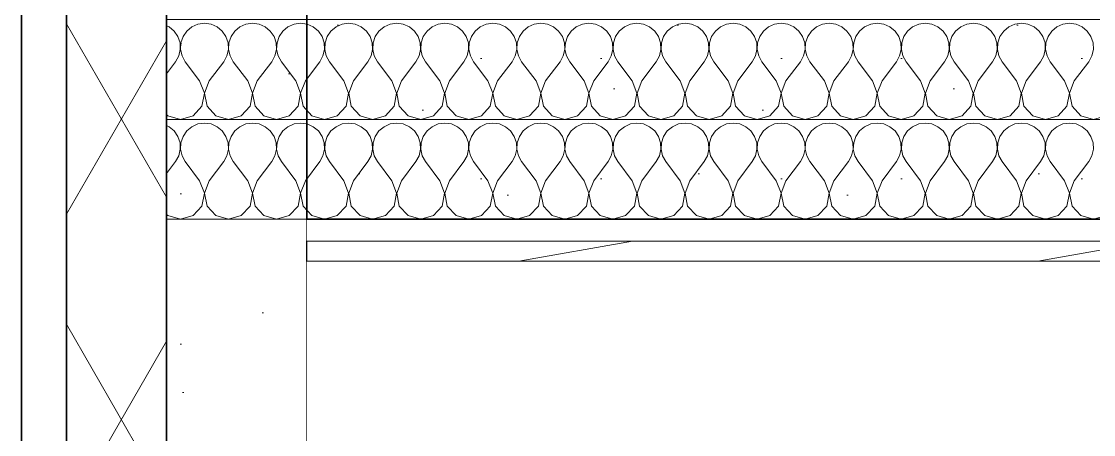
# Model space of a CAD drawing. Header units: millimetres. Extents: x 745166 to 884669, y -5000 to 15056.
# Drawn here: x 851434 to 852504, y 2814 to 3227 of the extents above; entities that cross this region are included whole.
import ezdxf

# ---------------------------------------------------------------- set-up
doc = ezdxf.new("R2010")
doc.units = ezdxf.units.MM
doc.header["$MEASUREMENT"] = 0
doc.linetypes.add('Wipeout_Contour', pattern=[1000, 0, -1000])
for name, color, linetype, lineweight in [('New_0_Pen_No__1', 7, 'Continuous', 13), ('New_2D Drafting - General_Pen_No__1', 7, 'Continuous', 13), ('New_Shell - Roof_Pen_No__21', 7, 'Continuous', 35), ('New_Structural - Bearing_Pen_No__21', 7, 'Continuous', 35)]:
    doc.layers.add(name, color=color, linetype=linetype, lineweight=lineweight)
doc.layers.add('New_Shell - Roof', color=7, linetype='Continuous')
doc.layers.add('New_Structural - Bearing', color=7, linetype='Continuous')

# ---------------------------------------------------------------- blocks, each defined once
blk = doc.blocks.new('*X6', base_point=(1087092.2, 129.2))
at = {"layer": 'New_0_Pen_No__1', "color": 7, "linetype": 'Continuous', "lineweight": 13}
for p, q in [((851581, 3121.6), (851578.5, 3122.7)), ((851586.1, 3117.4), (851581, 3121.6)), ((851589.8, 3111.9), (851586.1, 3117.4)), ((851598.6, 3117.4), (851594.9, 3111.9)), ((851603.7, 3121.6), (851598.6, 3117.4)), ((851609.8, 3124.3), (851603.7, 3121.6)), ((851616.3, 3125.2), (851609.8, 3124.3)), ((851622.9, 3124.3), (851616.3, 3125.2)), ((851629, 3121.6), (851622.9, 3124.3)), ((851634.1, 3117.4), (851629, 3121.6)), ((851637.8, 3111.9), (851634.1, 3117.4)), ((851646.6, 3117.4), (851642.9, 3111.9)), ((851651.7, 3121.6), (851646.6, 3117.4)), ((851657.8, 3124.3), (851651.7, 3121.6)), ((851664.3, 3125.2), (851657.8, 3124.3)), ((851670.9, 3124.3), (851664.3, 3125.2)), ((851677, 3121.6), (851670.9, 3124.3)), ((851682.1, 3117.4), (851677, 3121.6)), ((851685.8, 3111.9), (851682.1, 3117.4)), ((851694.6, 3117.4), (851690.9, 3111.9)), ((851699.7, 3121.6), (851694.6, 3117.4)), ((851705.8, 3124.3), (851699.7, 3121.6)), ((851712.3, 3125.2), (851705.8, 3124.3)), ((851718.9, 3124.3), (851712.3, 3125.2)), ((851725, 3121.6), (851718.9, 3124.3)), ((851730.1, 3117.4), (851725, 3121.6)), ((851733.8, 3111.9), (851730.1, 3117.4)), ((851742.6, 3117.4), (851738.9, 3111.9)), ((851747.7, 3121.6), (851742.6, 3117.4)), ((851753.8, 3124.3), (851747.7, 3121.6)), ((851760.3, 3125.2), (851753.8, 3124.3)), ((851766.9, 3124.3), (851760.3, 3125.2)), ((851773, 3121.6), (851766.9, 3124.3)), ((851778.1, 3117.4), (851773, 3121.6)), ((851781.8, 3111.9), (851778.1, 3117.4)), ((851790.6, 3117.4), (851786.9, 3111.9)), ((851795.7, 3121.6), (851790.6, 3117.4)), ((851801.8, 3124.3), (851795.7, 3121.6)), ((851808.3, 3125.2), (851801.8, 3124.3)), ((851814.9, 3124.3), (851808.3, 3125.2)), ((851821, 3121.6), (851814.9, 3124.3)), ((851826.1, 3117.4), (851821, 3121.6)), ((851829.8, 3111.9), (851826.1, 3117.4)), ((851838.6, 3117.4), (851834.9, 3111.9)), ((851843.7, 3121.6), (851838.6, 3117.4)), ((851849.8, 3124.3), (851843.7, 3121.6)), ((851856.3, 3125.2), (851849.8, 3124.3)), ((851862.9, 3124.3), (851856.3, 3125.2)), ((851869, 3121.6), (851862.9, 3124.3)), ((851874.1, 3117.4), (851869, 3121.6)), ((851877.8, 3111.9), (851874.1, 3117.4)), ((851886.6, 3117.4), (851882.9, 3111.9)), ((851891.7, 3121.6), (851886.6, 3117.4)), ((851897.8, 3124.3), (851891.7, 3121.6)), ((851904.3, 3125.2), (851897.8, 3124.3)), ((851910.9, 3124.3), (851904.3, 3125.2)), ((851917, 3121.6), (851910.9, 3124.3)), ((851922.1, 3117.4), (851917, 3121.6)), ((851925.8, 3111.9), (851922.1, 3117.4)), ((851934.6, 3117.4), (851930.9, 3111.9)), ((851939.7, 3121.6), (851934.6, 3117.4)), ((851945.8, 3124.3), (851939.7, 3121.6)), ((851952.3, 3125.2), (851945.8, 3124.3)), ((851958.9, 3124.3), (851952.3, 3125.2)), ((851965, 3121.6), (851958.9, 3124.3)), ((851970.1, 3117.4), (851965, 3121.6)), ((851973.8, 3111.9), (851970.1, 3117.4)), ((851982.6, 3117.4), (851978.9, 3111.9)), ((851987.7, 3121.6), (851982.6, 3117.4)), ((851993.8, 3124.3), (851987.7, 3121.6)), ((852000.3, 3125.2), (851993.8, 3124.3)), ((852006.9, 3124.3), (852000.3, 3125.2)), ((852013, 3121.6), (852006.9, 3124.3)), ((852018.1, 3117.4), (852013, 3121.6)), ((852021.8, 3111.9), (852018.1, 3117.4)), ((852030.6, 3117.4), (852026.9, 3111.9)), ((852035.7, 3121.6), (852030.6, 3117.4)), ((852041.8, 3124.3), (852035.7, 3121.6)), ((852048.3, 3125.2), (852041.8, 3124.3)), ((852054.9, 3124.3), (852048.3, 3125.2)), ((852061, 3121.6), (852054.9, 3124.3)), ((852066.1, 3117.4), (852061, 3121.6)), ((852069.8, 3111.9), (852066.1, 3117.4)), ((852078.6, 3117.4), (852074.9, 3111.9)), ((852083.7, 3121.6), (852078.6, 3117.4)), ((852089.8, 3124.3), (852083.7, 3121.6)), ((852096.3, 3125.2), (852089.8, 3124.3)), ((852102.9, 3124.3), (852096.3, 3125.2)), ((852109, 3121.6), (852102.9, 3124.3)), ((852114.1, 3117.4), (852109, 3121.6)), ((852117.8, 3111.9), (852114.1, 3117.4)), ((852126.6, 3117.4), (852122.9, 3111.9)), ((852131.7, 3121.6), (852126.6, 3117.4)), ((852137.8, 3124.3), (852131.7, 3121.6)), ((852144.3, 3125.2), (852137.8, 3124.3)), ((852150.9, 3124.3), (852144.3, 3125.2)), ((852157, 3121.6), (852150.9, 3124.3)), ((852162.1, 3117.4), (852157, 3121.6)), ((852165.8, 3111.9), (852162.1, 3117.4)), ((852174.6, 3117.4), (852170.9, 3111.9)), ((852179.7, 3121.6), (852174.6, 3117.4)), ((852185.8, 3124.3), (852179.7, 3121.6)), ((852192.3, 3125.2), (852185.8, 3124.3)), ((852198.9, 3124.3), (852192.3, 3125.2)), ((852205, 3121.6), (852198.9, 3124.3)), ((852210.1, 3117.4), (852205, 3121.6)), ((852213.8, 3111.9), (852210.1, 3117.4)), ((852222.6, 3117.4), (852218.9, 3111.9)), ((852227.7, 3121.6), (852222.6, 3117.4)), ((852233.8, 3124.3), (852227.7, 3121.6)), ((852240.3, 3125.2), (852233.8, 3124.3)), ((852246.9, 3124.3), (852240.3, 3125.2)), ((852253, 3121.6), (852246.9, 3124.3)), ((852258.1, 3117.4), (852253, 3121.6)), ((852261.8, 3111.9), (852258.1, 3117.4)), ((852270.6, 3117.4), (852266.9, 3111.9)), ((852275.7, 3121.6), (852270.6, 3117.4)), ((852281.8, 3124.3), (852275.7, 3121.6)), ((852288.3, 3125.2), (852281.8, 3124.3)), ((852294.9, 3124.3), (852288.3, 3125.2)), ((852301, 3121.6), (852294.9, 3124.3)), ((852306.1, 3117.4), (852301, 3121.6)), ((852309.8, 3111.9), (852306.1, 3117.4)), ((852318.6, 3117.4), (852314.9, 3111.9)), ((852323.7, 3121.6), (852318.6, 3117.4)), ((852329.8, 3124.3), (852323.7, 3121.6)), ((852336.3, 3125.2), (852329.8, 3124.3)), ((852342.9, 3124.3), (852336.3, 3125.2)), ((852349, 3121.6), (852342.9, 3124.3)), ((852354.1, 3117.4), (852349, 3121.6)), ((852357.8, 3111.9), (852354.1, 3117.4)), ((852366.6, 3117.4), (852362.9, 3111.9)), ((852371.7, 3121.6), (852366.6, 3117.4)), ((852377.8, 3124.3), (852371.7, 3121.6)), ((852384.3, 3125.2), (852377.8, 3124.3)), ((852390.9, 3124.3), (852384.3, 3125.2)), ((852397, 3121.6), (852390.9, 3124.3)), ((852402.1, 3117.4), (852397, 3121.6)), ((852405.8, 3111.9), (852402.1, 3117.4)), ((852414.6, 3117.4), (852410.9, 3111.9)), ((852419.7, 3121.6), (852414.6, 3117.4)), ((852425.8, 3124.3), (852419.7, 3121.6)), ((852432.3, 3125.2), (852425.8, 3124.3)), ((852438.9, 3124.3), (852432.3, 3125.2)), ((852445, 3121.6), (852438.9, 3124.3)), ((852450.1, 3117.4), (852445, 3121.6)), ((852453.8, 3111.9), (852450.1, 3117.4)), ((852462.6, 3117.4), (852458.9, 3111.9)), ((852467.7, 3121.6), (852462.6, 3117.4)), ((852473.8, 3124.3), (852467.7, 3121.6)), ((852480.3, 3125.2), (852473.8, 3124.3)), ((852486.9, 3124.3), (852480.3, 3125.2)), ((852493, 3121.6), (852486.9, 3124.3)), ((852498.1, 3117.4), (852493, 3121.6)), ((852501.8, 3111.9), (852498.1, 3117.4)), ((851591.9, 3105.6), (851589.8, 3111.9)), ((851592.2, 3099), (851591.9, 3105.6)), ((851592.8, 3105.6), (851592.4, 3099)), ((851594.9, 3111.9), (851592.8, 3105.6)), ((851639.9, 3105.6), (851637.8, 3111.9)), ((851640.2, 3099), (851639.9, 3105.6)), ((851640.8, 3105.6), (851640.4, 3099)), ((851642.9, 3111.9), (851640.8, 3105.6)), ((851687.9, 3105.6), (851685.8, 3111.9)), ((851688.2, 3099), (851687.9, 3105.6)), ((851688.8, 3105.6), (851688.4, 3099)), ((851690.9, 3111.9), (851688.8, 3105.6)), ((851735.9, 3105.6), (851733.8, 3111.9)), ((851736.2, 3099), (851735.9, 3105.6)), ((851736.8, 3105.6), (851736.4, 3099)), ((851738.9, 3111.9), (851736.8, 3105.6)), ((851783.9, 3105.6), (851781.8, 3111.9)), ((851784.2, 3099), (851783.9, 3105.6)), ((851784.8, 3105.6), (851784.4, 3099)), ((851786.9, 3111.9), (851784.8, 3105.6)), ((851831.9, 3105.6), (851829.8, 3111.9)), ((851832.2, 3099), (851831.9, 3105.6)), ((851832.8, 3105.6), (851832.4, 3099)), ((851834.9, 3111.9), (851832.8, 3105.6)), ((851879.9, 3105.6), (851877.8, 3111.9)), ((851880.2, 3099), (851879.9, 3105.6)), ((851880.8, 3105.6), (851880.4, 3099)), ((851882.9, 3111.9), (851880.8, 3105.6)), ((851927.9, 3105.6), (851925.8, 3111.9)), ((851928.2, 3099), (851927.9, 3105.6)), ((851928.8, 3105.6), (851928.4, 3099)), ((851930.9, 3111.9), (851928.8, 3105.6)), ((851975.9, 3105.6), (851973.8, 3111.9)), ((851976.2, 3099), (851975.9, 3105.6)), ((851976.8, 3105.6), (851976.4, 3099)), ((851978.9, 3111.9), (851976.8, 3105.6)), ((852023.9, 3105.6), (852021.8, 3111.9)), ((852024.2, 3099), (852023.9, 3105.6)), ((852024.8, 3105.6), (852024.4, 3099)), ((852026.9, 3111.9), (852024.8, 3105.6)), ((852071.9, 3105.6), (852069.8, 3111.9)), ((852072.2, 3099), (852071.9, 3105.6)), ((852072.8, 3105.6), (852072.4, 3099)), ((852074.9, 3111.9), (852072.8, 3105.6)), ((852119.9, 3105.6), (852117.8, 3111.9)), ((852120.2, 3099), (852119.9, 3105.6)), ((852120.8, 3105.6), (852120.4, 3099)), ((852122.9, 3111.9), (852120.8, 3105.6)), ((852167.9, 3105.6), (852165.8, 3111.9)), ((852168.2, 3099), (852167.9, 3105.6)), ((852168.8, 3105.6), (852168.4, 3099)), ((852170.9, 3111.9), (852168.8, 3105.6)), ((852215.9, 3105.6), (852213.8, 3111.9)), ((852216.2, 3099), (852215.9, 3105.6)), ((852216.8, 3105.6), (852216.4, 3099)), ((852218.9, 3111.9), (852216.8, 3105.6)), ((852263.9, 3105.6), (852261.8, 3111.9)), ((852264.2, 3099), (852263.9, 3105.6)), ((852264.8, 3105.6), (852264.4, 3099)), ((852266.9, 3111.9), (852264.8, 3105.6)), ((852311.9, 3105.6), (852309.8, 3111.9)), ((852312.2, 3099), (852311.9, 3105.6)), ((852312.8, 3105.6), (852312.4, 3099)), ((852314.9, 3111.9), (852312.8, 3105.6)), ((852359.9, 3105.6), (852357.8, 3111.9)), ((852360.2, 3099), (852359.9, 3105.6)), ((852360.8, 3105.6), (852360.4, 3099)), ((852362.9, 3111.9), (852360.8, 3105.6)), ((852407.9, 3105.6), (852405.8, 3111.9)), ((852408.2, 3099), (852407.9, 3105.6)), ((852408.8, 3105.6), (852408.4, 3099)), ((852410.9, 3111.9), (852408.8, 3105.6)), ((852455.9, 3105.6), (852453.8, 3111.9)), ((852456.2, 3099), (852455.9, 3105.6)), ((852456.8, 3105.6), (852456.4, 3099)), ((852458.9, 3111.9), (852456.8, 3105.6)), ((852503.9, 3105.6), (852501.8, 3111.9)), ((852504.2, 3099), (852503.9, 3105.6)), ((851590.7, 3092.6), (851592.2, 3099)), ((851592.4, 3099), (851593.9, 3092.6)), ((851638.7, 3092.6), (851640.2, 3099)), ((851640.4, 3099), (851641.9, 3092.6)), ((851686.7, 3092.6), (851688.2, 3099)), ((851688.4, 3099), (851689.9, 3092.6)), ((851734.7, 3092.6), (851736.2, 3099)), ((851736.4, 3099), (851737.9, 3092.6)), ((851782.7, 3092.6), (851784.2, 3099)), ((851784.4, 3099), (851785.9, 3092.6)), ((851830.7, 3092.6), (851832.2, 3099)), ((851832.4, 3099), (851833.9, 3092.6)), ((851878.7, 3092.6), (851880.2, 3099)), ((851880.4, 3099), (851881.9, 3092.6)), ((851926.7, 3092.6), (851928.2, 3099)), ((851928.4, 3099), (851929.9, 3092.6)), ((851974.7, 3092.6), (851976.2, 3099)), ((851976.4, 3099), (851977.9, 3092.6)), ((852022.7, 3092.6), (852024.2, 3099)), ((852024.4, 3099), (852025.9, 3092.6)), ((852070.7, 3092.6), (852072.2, 3099)), ((852072.4, 3099), (852073.9, 3092.6)), ((852118.7, 3092.6), (852120.2, 3099)), ((852120.4, 3099), (852121.9, 3092.6)), ((852166.7, 3092.6), (852168.2, 3099)), ((852168.4, 3099), (852169.9, 3092.6)), ((852214.7, 3092.6), (852216.2, 3099)), ((852216.4, 3099), (852217.9, 3092.6)), ((852262.7, 3092.6), (852264.2, 3099)), ((852264.4, 3099), (852265.9, 3092.6)), ((852310.7, 3092.6), (852312.2, 3099)), ((852312.4, 3099), (852313.9, 3092.6)), ((852358.7, 3092.6), (852360.2, 3099)), ((852360.4, 3099), (852361.9, 3092.6)), ((852406.7, 3092.6), (852408.2, 3099)), ((852408.4, 3099), (852409.9, 3092.6)), ((852454.7, 3092.6), (852456.2, 3099)), ((852456.4, 3099), (852457.9, 3092.6)), ((852502.7, 3092.6), (852504.2, 3099)), ((851578.5, 3074.7), (851587.5, 3086.8)), ((851587.5, 3086.8), (851590.7, 3092.6)), ((851593.9, 3092.6), (851597.1, 3086.8)), ((851611.5, 3067.6), (851597.1, 3086.8)), ((851621.1, 3067.6), (851635.5, 3086.8)), ((851635.5, 3086.8), (851638.7, 3092.6)), ((851641.9, 3092.6), (851645.1, 3086.8)), ((851659.5, 3067.6), (851645.1, 3086.8)), ((851669.1, 3067.6), (851683.5, 3086.8)), ((851683.5, 3086.8), (851686.7, 3092.6)), ((851689.9, 3092.6), (851693.1, 3086.8)), ((851707.5, 3067.6), (851693.1, 3086.8)), ((851717.1, 3067.6), (851731.5, 3086.8)), ((851731.5, 3086.8), (851734.7, 3092.6)), ((851737.9, 3092.6), (851741.1, 3086.8)), ((851755.5, 3067.6), (851741.1, 3086.8)), ((851765.1, 3067.6), (851779.5, 3086.8)), ((851779.5, 3086.8), (851782.7, 3092.6)), ((851785.9, 3092.6), (851789.1, 3086.8)), ((851803.5, 3067.6), (851789.1, 3086.8)), ((851813.1, 3067.6), (851827.5, 3086.8)), ((851827.5, 3086.8), (851830.7, 3092.6)), ((851833.9, 3092.6), (851837.1, 3086.8)), ((851851.5, 3067.6), (851837.1, 3086.8)), ((851861.1, 3067.6), (851875.5, 3086.8)), ((851875.5, 3086.8), (851878.7, 3092.6)), ((851881.9, 3092.6), (851885.1, 3086.8)), ((851899.5, 3067.6), (851885.1, 3086.8)), ((851909.1, 3067.6), (851923.5, 3086.8)), ((851923.5, 3086.8), (851926.7, 3092.6)), ((851929.9, 3092.6), (851933.1, 3086.8)), ((851947.5, 3067.6), (851933.1, 3086.8)), ((851957.1, 3067.6), (851971.5, 3086.8)), ((851971.5, 3086.8), (851974.7, 3092.6)), ((851977.9, 3092.6), (851981.1, 3086.8)), ((851995.5, 3067.6), (851981.1, 3086.8)), ((852005.1, 3067.6), (852019.5, 3086.8)), ((852019.5, 3086.8), (852022.7, 3092.6)), ((852025.9, 3092.6), (852029.1, 3086.8)), ((852043.5, 3067.6), (852029.1, 3086.8)), ((852053.1, 3067.6), (852067.5, 3086.8)), ((852067.5, 3086.8), (852070.7, 3092.6)), ((852073.9, 3092.6), (852077.1, 3086.8)), ((852091.5, 3067.6), (852077.1, 3086.8)), ((852101.1, 3067.6), (852115.5, 3086.8)), ((852115.5, 3086.8), (852118.7, 3092.6)), ((852121.9, 3092.6), (852125.1, 3086.8)), ((852139.5, 3067.6), (852125.1, 3086.8)), ((852149.1, 3067.6), (852163.5, 3086.8)), ((852163.5, 3086.8), (852166.7, 3092.6)), ((852169.9, 3092.6), (852173.1, 3086.8)), ((852187.5, 3067.6), (852173.1, 3086.8)), ((852197.1, 3067.6), (852211.5, 3086.8)), ((852211.5, 3086.8), (852214.7, 3092.6)), ((852217.9, 3092.6), (852221.1, 3086.8)), ((852235.5, 3067.6), (852221.1, 3086.8)), ((852245.1, 3067.6), (852259.5, 3086.8)), ((852259.5, 3086.8), (852262.7, 3092.6)), ((852265.9, 3092.6), (852269.1, 3086.8)), ((852283.5, 3067.6), (852269.1, 3086.8)), ((852293.1, 3067.6), (852307.5, 3086.8)), ((852307.5, 3086.8), (852310.7, 3092.6)), ((852313.9, 3092.6), (852317.1, 3086.8)), ((852331.5, 3067.6), (852317.1, 3086.8)), ((852341.1, 3067.6), (852355.5, 3086.8)), ((852355.5, 3086.8), (852358.7, 3092.6)), ((852361.9, 3092.6), (852365.1, 3086.8)), ((852379.5, 3067.6), (852365.1, 3086.8)), ((852389.1, 3067.6), (852403.5, 3086.8)), ((852403.5, 3086.8), (852406.7, 3092.6)), ((852409.9, 3092.6), (852413.1, 3086.8)), ((852427.5, 3067.6), (852413.1, 3086.8)), ((852437.1, 3067.6), (852451.5, 3086.8)), ((852451.5, 3086.8), (852454.7, 3092.6)), ((852457.9, 3092.6), (852461.1, 3086.8)), ((852475.5, 3067.6), (852461.1, 3086.8)), ((852485.1, 3067.6), (852499.5, 3086.8)), ((852499.5, 3086.8), (852502.7, 3092.6)), ((851616.2, 3055.3), (851611.5, 3067.6)), ((851621.1, 3067.6), (851616.4, 3055.3)), ((851664.2, 3055.3), (851659.5, 3067.6)), ((851669.1, 3067.6), (851664.4, 3055.3)), ((851712.2, 3055.3), (851707.5, 3067.6)), ((851717.1, 3067.6), (851712.4, 3055.3)), ((851760.2, 3055.3), (851755.5, 3067.6)), ((851765.1, 3067.6), (851760.4, 3055.3)), ((851808.2, 3055.3), (851803.5, 3067.6)), ((851813.1, 3067.6), (851808.4, 3055.3)), ((851856.2, 3055.3), (851851.5, 3067.6)), ((851861.1, 3067.6), (851856.4, 3055.3)), ((851904.2, 3055.3), (851899.5, 3067.6)), ((851909.1, 3067.6), (851904.4, 3055.3)), ((851952.2, 3055.3), (851947.5, 3067.6)), ((851957.1, 3067.6), (851952.4, 3055.3)), ((852000.2, 3055.3), (851995.5, 3067.6)), ((852005.1, 3067.6), (852000.4, 3055.3)), ((852048.2, 3055.3), (852043.5, 3067.6)), ((852053.1, 3067.6), (852048.4, 3055.3)), ((852096.2, 3055.3), (852091.5, 3067.6)), ((852101.1, 3067.6), (852096.4, 3055.3)), ((852144.2, 3055.3), (852139.5, 3067.6)), ((852149.1, 3067.6), (852144.4, 3055.3)), ((852192.2, 3055.3), (852187.5, 3067.6)), ((852197.1, 3067.6), (852192.4, 3055.3)), ((852240.2, 3055.3), (852235.5, 3067.6)), ((852245.1, 3067.6), (852240.4, 3055.3)), ((852288.2, 3055.3), (852283.5, 3067.6)), ((852293.1, 3067.6), (852288.4, 3055.3)), ((852336.2, 3055.3), (852331.5, 3067.6)), ((852341.1, 3067.6), (852336.4, 3055.3)), ((852384.2, 3055.3), (852379.5, 3067.6)), ((852389.1, 3067.6), (852384.4, 3055.3)), ((852432.2, 3055.3), (852427.5, 3067.6)), ((852437.1, 3067.6), (852432.4, 3055.3)), ((852480.2, 3055.3), (852475.5, 3067.6)), ((852485.1, 3067.6), (852480.4, 3055.3)), ((851613.8, 3042.4), (851616.2, 3055.3)), ((851616.4, 3055.3), (851618.9, 3042.4)), ((851661.8, 3042.4), (851664.2, 3055.3)), ((851664.4, 3055.3), (851666.9, 3042.4)), ((851709.8, 3042.4), (851712.2, 3055.3)), ((851712.4, 3055.3), (851714.9, 3042.4)), ((851757.8, 3042.4), (851760.2, 3055.3)), ((851760.4, 3055.3), (851762.9, 3042.4)), ((851805.8, 3042.4), (851808.2, 3055.3)), ((851808.4, 3055.3), (851810.9, 3042.4)), ((851853.8, 3042.4), (851856.2, 3055.3)), ((851856.4, 3055.3), (851858.9, 3042.4)), ((851901.8, 3042.4), (851904.2, 3055.3)), ((851904.4, 3055.3), (851906.9, 3042.4)), ((851949.8, 3042.4), (851952.2, 3055.3)), ((851952.4, 3055.3), (851954.9, 3042.4)), ((851997.8, 3042.4), (852000.2, 3055.3)), ((852000.4, 3055.3), (852002.9, 3042.4)), ((852045.8, 3042.4), (852048.2, 3055.3)), ((852048.4, 3055.3), (852050.9, 3042.4)), ((852093.8, 3042.4), (852096.2, 3055.3)), ((852096.4, 3055.3), (852098.9, 3042.4)), ((852141.8, 3042.4), (852144.2, 3055.3)), ((852144.4, 3055.3), (852146.9, 3042.4)), ((852189.8, 3042.4), (852192.2, 3055.3)), ((852192.4, 3055.3), (852194.9, 3042.4)), ((852237.8, 3042.4), (852240.2, 3055.3)), ((852240.4, 3055.3), (852242.9, 3042.4)), ((852285.8, 3042.4), (852288.2, 3055.3)), ((852288.4, 3055.3), (852290.9, 3042.4)), ((852333.8, 3042.4), (852336.2, 3055.3)), ((852336.4, 3055.3), (852338.9, 3042.4)), ((852381.8, 3042.4), (852384.2, 3055.3)), ((852384.4, 3055.3), (852386.9, 3042.4)), ((852429.8, 3042.4), (852432.2, 3055.3)), ((852432.4, 3055.3), (852434.9, 3042.4)), ((852477.8, 3042.4), (852480.2, 3055.3)), ((852480.4, 3055.3), (852482.9, 3042.4)), ((851605, 3032.8), (851613.8, 3042.4)), ((851618.9, 3042.4), (851627.7, 3032.8)), ((851653, 3032.8), (851661.8, 3042.4)), ((851666.9, 3042.4), (851675.7, 3032.8)), ((851701, 3032.8), (851709.8, 3042.4)), ((851714.9, 3042.4), (851723.7, 3032.8)), ((851749, 3032.8), (851757.8, 3042.4)), ((851762.9, 3042.4), (851771.7, 3032.8)), ((851797, 3032.8), (851805.8, 3042.4)), ((851810.9, 3042.4), (851819.7, 3032.8)), ((851845, 3032.8), (851853.8, 3042.4)), ((851858.9, 3042.4), (851867.7, 3032.8)), ((851893, 3032.8), (851901.8, 3042.4)), ((851906.9, 3042.4), (851915.7, 3032.8)), ((851941, 3032.8), (851949.8, 3042.4)), ((851954.9, 3042.4), (851963.7, 3032.8)), ((851989, 3032.8), (851997.8, 3042.4)), ((852002.9, 3042.4), (852011.7, 3032.8)), ((852037, 3032.8), (852045.8, 3042.4)), ((852050.9, 3042.4), (852059.7, 3032.8)), ((852085, 3032.8), (852093.8, 3042.4)), ((852098.9, 3042.4), (852107.7, 3032.8)), ((852133, 3032.8), (852141.8, 3042.4)), ((852146.9, 3042.4), (852155.7, 3032.8)), ((852181, 3032.8), (852189.8, 3042.4)), ((852194.9, 3042.4), (852203.7, 3032.8)), ((852229, 3032.8), (852237.8, 3042.4)), ((852242.9, 3042.4), (852251.7, 3032.8)), ((852277, 3032.8), (852285.8, 3042.4)), ((852290.9, 3042.4), (852299.7, 3032.8)), ((852325, 3032.8), (852333.8, 3042.4)), ((852338.9, 3042.4), (852347.7, 3032.8)), ((852373, 3032.8), (852381.8, 3042.4)), ((852386.9, 3042.4), (852395.7, 3032.8)), ((852421, 3032.8), (852429.8, 3042.4)), ((852434.9, 3042.4), (852443.7, 3032.8)), ((852469, 3032.8), (852477.8, 3042.4)), ((852482.9, 3042.4), (852491.7, 3032.8)), ((851578.5, 3034.1), (851579.7, 3032.8)), ((851579.7, 3032.8), (851592.3, 3029.2)), ((851592.3, 3029.2), (851605, 3032.8)), ((851627.7, 3032.8), (851640.3, 3029.2)), ((851640.3, 3029.2), (851653, 3032.8)), ((851675.7, 3032.8), (851688.3, 3029.2)), ((851688.3, 3029.2), (851701, 3032.8)), ((851723.7, 3032.8), (851736.3, 3029.2)), ((851736.3, 3029.2), (851749, 3032.8)), ((851771.7, 3032.8), (851784.3, 3029.2)), ((851784.3, 3029.2), (851797, 3032.8)), ((851819.7, 3032.8), (851832.3, 3029.2)), ((851832.3, 3029.2), (851845, 3032.8)), ((851867.7, 3032.8), (851880.3, 3029.2)), ((851880.3, 3029.2), (851893, 3032.8)), ((851915.7, 3032.8), (851928.3, 3029.2)), ((851928.3, 3029.2), (851941, 3032.8)), ((851963.7, 3032.8), (851976.3, 3029.2)), ((851976.3, 3029.2), (851989, 3032.8)), ((852011.7, 3032.8), (852024.3, 3029.2)), ((852024.3, 3029.2), (852037, 3032.8)), ((852059.7, 3032.8), (852072.3, 3029.2)), ((852072.3, 3029.2), (852085, 3032.8)), ((852107.7, 3032.8), (852120.3, 3029.2)), ((852120.3, 3029.2), (852133, 3032.8)), ((852155.7, 3032.8), (852168.3, 3029.2)), ((852168.3, 3029.2), (852181, 3032.8)), ((852203.7, 3032.8), (852216.3, 3029.2)), ((852216.3, 3029.2), (852229, 3032.8)), ((852251.7, 3032.8), (852264.3, 3029.2)), ((852264.3, 3029.2), (852277, 3032.8)), ((852299.7, 3032.8), (852312.3, 3029.2)), ((852312.3, 3029.2), (852325, 3032.8)), ((852347.7, 3032.8), (852360.3, 3029.2)), ((852360.3, 3029.2), (852373, 3032.8)), ((852395.7, 3032.8), (852408.3, 3029.2)), ((852408.3, 3029.2), (852421, 3032.8)), ((852443.7, 3032.8), (852456.3, 3029.2)), ((852456.3, 3029.2), (852469, 3032.8)), ((852491.7, 3032.8), (852504.3, 3029.2)), ((852504.3, 3029.2), (852517, 3032.8))]:
    blk.add_line(p, q, dxfattribs=at)
blk = doc.blocks.new('*X8', base_point=(1087092.2, 129.2))
at = {"layer": 'New_0_Pen_No__1', "color": 7, "linetype": 'Continuous', "lineweight": 13}
for p, q in [((851609.8, 3223.9), (851603.7, 3221.2)), ((851616.3, 3224.8), (851609.8, 3223.9)), ((851622.9, 3223.9), (851616.3, 3224.8)), ((851629, 3221.2), (851622.9, 3223.9)), ((851657.8, 3223.9), (851651.7, 3221.2)), ((851664.3, 3224.8), (851657.8, 3223.9)), ((851670.9, 3223.9), (851664.3, 3224.8)), ((851677, 3221.2), (851670.9, 3223.9)), ((851705.8, 3223.9), (851699.7, 3221.2)), ((851712.3, 3224.8), (851705.8, 3223.9)), ((851718.9, 3223.9), (851712.3, 3224.8)), ((851725, 3221.2), (851718.9, 3223.9)), ((851753.8, 3223.9), (851747.7, 3221.2)), ((851760.3, 3224.8), (851753.8, 3223.9)), ((851766.9, 3223.9), (851760.3, 3224.8)), ((851773, 3221.2), (851766.9, 3223.9)), ((851801.8, 3223.9), (851795.7, 3221.2)), ((851808.3, 3224.8), (851801.8, 3223.9)), ((851814.9, 3223.9), (851808.3, 3224.8)), ((851821, 3221.2), (851814.9, 3223.9)), ((851849.8, 3223.9), (851843.7, 3221.2)), ((851856.3, 3224.8), (851849.8, 3223.9)), ((851862.9, 3223.9), (851856.3, 3224.8)), ((851869, 3221.2), (851862.9, 3223.9)), ((851897.8, 3223.9), (851891.7, 3221.2)), ((851904.3, 3224.8), (851897.8, 3223.9)), ((851910.9, 3223.9), (851904.3, 3224.8)), ((851917, 3221.2), (851910.9, 3223.9)), ((851945.8, 3223.9), (851939.7, 3221.2)), ((851952.3, 3224.8), (851945.8, 3223.9)), ((851958.9, 3223.9), (851952.3, 3224.8)), ((851965, 3221.2), (851958.9, 3223.9)), ((851993.8, 3223.9), (851987.7, 3221.2)), ((852000.3, 3224.8), (851993.8, 3223.9)), ((852006.9, 3223.9), (852000.3, 3224.8)), ((852013, 3221.2), (852006.9, 3223.9)), ((852041.8, 3223.9), (852035.7, 3221.2)), ((852048.3, 3224.8), (852041.8, 3223.9)), ((852054.9, 3223.9), (852048.3, 3224.8)), ((852061, 3221.2), (852054.9, 3223.9)), ((852089.8, 3223.9), (852083.7, 3221.2)), ((852096.3, 3224.8), (852089.8, 3223.9)), ((852102.9, 3223.9), (852096.3, 3224.8)), ((852109, 3221.2), (852102.9, 3223.9)), ((852137.8, 3223.9), (852131.7, 3221.2)), ((852144.3, 3224.8), (852137.8, 3223.9)), ((852150.9, 3223.9), (852144.3, 3224.8)), ((852157, 3221.2), (852150.9, 3223.9)), ((852185.8, 3223.9), (852179.7, 3221.2)), ((852192.3, 3224.8), (852185.8, 3223.9)), ((852198.9, 3223.9), (852192.3, 3224.8)), ((852205, 3221.2), (852198.9, 3223.9)), ((852233.8, 3223.9), (852227.7, 3221.2)), ((852240.3, 3224.8), (852233.8, 3223.9)), ((852246.9, 3223.9), (852240.3, 3224.8)), ((852253, 3221.2), (852246.9, 3223.9)), ((852281.8, 3223.9), (852275.7, 3221.2)), ((852288.3, 3224.8), (852281.8, 3223.9)), ((852294.9, 3223.9), (852288.3, 3224.8)), ((852301, 3221.2), (852294.9, 3223.9)), ((852329.8, 3223.9), (852323.7, 3221.2)), ((852336.3, 3224.8), (852329.8, 3223.9)), ((852342.9, 3223.9), (852336.3, 3224.8)), ((852349, 3221.2), (852342.9, 3223.9)), ((852377.8, 3223.9), (852371.7, 3221.2)), ((852384.3, 3224.8), (852377.8, 3223.9)), ((852390.9, 3223.9), (852384.3, 3224.8)), ((852397, 3221.2), (852390.9, 3223.9)), ((852425.8, 3223.9), (852419.7, 3221.2)), ((852432.3, 3224.8), (852425.8, 3223.9)), ((852438.9, 3223.9), (852432.3, 3224.8)), ((852445, 3221.2), (852438.9, 3223.9)), ((852473.8, 3223.9), (852467.7, 3221.2)), ((852480.3, 3224.8), (852473.8, 3223.9)), ((852486.9, 3223.9), (852480.3, 3224.8)), ((852493, 3221.2), (852486.9, 3223.9)), ((851581, 3221.2), (851578.5, 3222.3)), ((851586.1, 3217), (851581, 3221.2)), ((851589.8, 3211.5), (851586.1, 3217)), ((851598.6, 3217), (851594.9, 3211.5)), ((851603.7, 3221.2), (851598.6, 3217)), ((851634.1, 3217), (851629, 3221.2)), ((851637.8, 3211.5), (851634.1, 3217)), ((851646.6, 3217), (851642.9, 3211.5)), ((851651.7, 3221.2), (851646.6, 3217)), ((851682.1, 3217), (851677, 3221.2)), ((851685.8, 3211.5), (851682.1, 3217)), ((851694.6, 3217), (851690.9, 3211.5)), ((851699.7, 3221.2), (851694.6, 3217)), ((851730.1, 3217), (851725, 3221.2)), ((851733.8, 3211.5), (851730.1, 3217)), ((851742.6, 3217), (851738.9, 3211.5)), ((851747.7, 3221.2), (851742.6, 3217)), ((851778.1, 3217), (851773, 3221.2)), ((851781.8, 3211.5), (851778.1, 3217)), ((851790.6, 3217), (851786.9, 3211.5)), ((851795.7, 3221.2), (851790.6, 3217)), ((851826.1, 3217), (851821, 3221.2)), ((851829.8, 3211.5), (851826.1, 3217)), ((851838.6, 3217), (851834.9, 3211.5)), ((851843.7, 3221.2), (851838.6, 3217)), ((851874.1, 3217), (851869, 3221.2)), ((851877.8, 3211.5), (851874.1, 3217)), ((851886.6, 3217), (851882.9, 3211.5)), ((851891.7, 3221.2), (851886.6, 3217)), ((851922.1, 3217), (851917, 3221.2)), ((851925.8, 3211.5), (851922.1, 3217)), ((851934.6, 3217), (851930.9, 3211.5)), ((851939.7, 3221.2), (851934.6, 3217)), ((851970.1, 3217), (851965, 3221.2)), ((851973.8, 3211.5), (851970.1, 3217)), ((851982.6, 3217), (851978.9, 3211.5)), ((851987.7, 3221.2), (851982.6, 3217)), ((852018.1, 3217), (852013, 3221.2)), ((852021.8, 3211.5), (852018.1, 3217)), ((852030.6, 3217), (852026.9, 3211.5)), ((852035.7, 3221.2), (852030.6, 3217)), ((852066.1, 3217), (852061, 3221.2)), ((852069.8, 3211.5), (852066.1, 3217)), ((852078.6, 3217), (852074.9, 3211.5)), ((852083.7, 3221.2), (852078.6, 3217)), ((852114.1, 3217), (852109, 3221.2)), ((852117.8, 3211.5), (852114.1, 3217)), ((852126.6, 3217), (852122.9, 3211.5)), ((852131.7, 3221.2), (852126.6, 3217)), ((852162.1, 3217), (852157, 3221.2)), ((852165.8, 3211.5), (852162.1, 3217)), ((852174.6, 3217), (852170.9, 3211.5)), ((852179.7, 3221.2), (852174.6, 3217)), ((852210.1, 3217), (852205, 3221.2)), ((852213.8, 3211.5), (852210.1, 3217)), ((852222.6, 3217), (852218.9, 3211.5)), ((852227.7, 3221.2), (852222.6, 3217)), ((852258.1, 3217), (852253, 3221.2)), ((852261.8, 3211.5), (852258.1, 3217)), ((852270.6, 3217), (852266.9, 3211.5)), ((852275.7, 3221.2), (852270.6, 3217)), ((852306.1, 3217), (852301, 3221.2)), ((852309.8, 3211.5), (852306.1, 3217)), ((852318.6, 3217), (852314.9, 3211.5)), ((852323.7, 3221.2), (852318.6, 3217)), ((852354.1, 3217), (852349, 3221.2)), ((852357.8, 3211.5), (852354.1, 3217)), ((852366.6, 3217), (852362.9, 3211.5)), ((852371.7, 3221.2), (852366.6, 3217)), ((852402.1, 3217), (852397, 3221.2)), ((852405.8, 3211.5), (852402.1, 3217)), ((852414.6, 3217), (852410.9, 3211.5)), ((852419.7, 3221.2), (852414.6, 3217)), ((852450.1, 3217), (852445, 3221.2)), ((852453.8, 3211.5), (852450.1, 3217)), ((852462.6, 3217), (852458.9, 3211.5)), ((852467.7, 3221.2), (852462.6, 3217)), ((852498.1, 3217), (852493, 3221.2)), ((852501.8, 3211.5), (852498.1, 3217)), ((851591.9, 3205.3), (851589.8, 3211.5)), ((851592.2, 3198.6), (851591.9, 3205.3)), ((851592.8, 3205.3), (851592.4, 3198.6)), ((851594.9, 3211.5), (851592.8, 3205.3)), ((851639.9, 3205.3), (851637.8, 3211.5)), ((851640.2, 3198.6), (851639.9, 3205.3)), ((851640.8, 3205.3), (851640.4, 3198.6)), ((851642.9, 3211.5), (851640.8, 3205.3)), ((851687.9, 3205.3), (851685.8, 3211.5)), ((851688.2, 3198.6), (851687.9, 3205.3)), ((851688.8, 3205.3), (851688.4, 3198.6)), ((851690.9, 3211.5), (851688.8, 3205.3)), ((851735.9, 3205.3), (851733.8, 3211.5)), ((851736.2, 3198.6), (851735.9, 3205.3)), ((851736.8, 3205.3), (851736.4, 3198.6)), ((851738.9, 3211.5), (851736.8, 3205.3)), ((851783.9, 3205.3), (851781.8, 3211.5)), ((851784.2, 3198.6), (851783.9, 3205.3)), ((851784.8, 3205.3), (851784.4, 3198.6)), ((851786.9, 3211.5), (851784.8, 3205.3)), ((851831.9, 3205.3), (851829.8, 3211.5)), ((851832.2, 3198.6), (851831.9, 3205.3)), ((851832.8, 3205.3), (851832.4, 3198.6)), ((851834.9, 3211.5), (851832.8, 3205.3)), ((851879.9, 3205.3), (851877.8, 3211.5)), ((851880.2, 3198.6), (851879.9, 3205.3)), ((851880.8, 3205.3), (851880.4, 3198.6)), ((851882.9, 3211.5), (851880.8, 3205.3)), ((851927.9, 3205.3), (851925.8, 3211.5)), ((851928.2, 3198.6), (851927.9, 3205.3)), ((851928.8, 3205.3), (851928.4, 3198.6)), ((851930.9, 3211.5), (851928.8, 3205.3)), ((851975.9, 3205.3), (851973.8, 3211.5)), ((851976.2, 3198.6), (851975.9, 3205.3)), ((851976.8, 3205.3), (851976.4, 3198.6)), ((851978.9, 3211.5), (851976.8, 3205.3)), ((852023.9, 3205.3), (852021.8, 3211.5)), ((852024.2, 3198.6), (852023.9, 3205.3)), ((852024.8, 3205.3), (852024.4, 3198.6)), ((852026.9, 3211.5), (852024.8, 3205.3)), ((852071.9, 3205.3), (852069.8, 3211.5)), ((852072.2, 3198.6), (852071.9, 3205.3)), ((852072.8, 3205.3), (852072.4, 3198.6)), ((852074.9, 3211.5), (852072.8, 3205.3)), ((852119.9, 3205.3), (852117.8, 3211.5)), ((852120.2, 3198.6), (852119.9, 3205.3)), ((852120.8, 3205.3), (852120.4, 3198.6)), ((852122.9, 3211.5), (852120.8, 3205.3)), ((852167.9, 3205.3), (852165.8, 3211.5)), ((852168.2, 3198.6), (852167.9, 3205.3)), ((852168.8, 3205.3), (852168.4, 3198.6)), ((852170.9, 3211.5), (852168.8, 3205.3)), ((852215.9, 3205.3), (852213.8, 3211.5)), ((852216.2, 3198.6), (852215.9, 3205.3)), ((852216.8, 3205.3), (852216.4, 3198.6)), ((852218.9, 3211.5), (852216.8, 3205.3)), ((852263.9, 3205.3), (852261.8, 3211.5)), ((852264.2, 3198.6), (852263.9, 3205.3)), ((852264.8, 3205.3), (852264.4, 3198.6)), ((852266.9, 3211.5), (852264.8, 3205.3)), ((852311.9, 3205.3), (852309.8, 3211.5)), ((852312.2, 3198.6), (852311.9, 3205.3)), ((852312.8, 3205.3), (852312.4, 3198.6)), ((852314.9, 3211.5), (852312.8, 3205.3)), ((852359.9, 3205.3), (852357.8, 3211.5)), ((852360.2, 3198.6), (852359.9, 3205.3)), ((852360.8, 3205.3), (852360.4, 3198.6)), ((852362.9, 3211.5), (852360.8, 3205.3)), ((852407.9, 3205.3), (852405.8, 3211.5)), ((852408.2, 3198.6), (852407.9, 3205.3)), ((852408.8, 3205.3), (852408.4, 3198.6)), ((852410.9, 3211.5), (852408.8, 3205.3)), ((852455.9, 3205.3), (852453.8, 3211.5)), ((852456.2, 3198.6), (852455.9, 3205.3)), ((852456.8, 3205.3), (852456.4, 3198.6)), ((852458.9, 3211.5), (852456.8, 3205.3)), ((852503.9, 3205.3), (852501.8, 3211.5)), ((852504.2, 3198.6), (852503.9, 3205.3)), ((851587.5, 3186.4), (851590.7, 3192.2)), ((851590.7, 3192.2), (851592.2, 3198.6)), ((851592.4, 3198.6), (851593.9, 3192.2)), ((851593.9, 3192.2), (851597.1, 3186.4)), ((851635.5, 3186.4), (851638.7, 3192.2)), ((851638.7, 3192.2), (851640.2, 3198.6)), ((851640.4, 3198.6), (851641.9, 3192.2)), ((851641.9, 3192.2), (851645.1, 3186.4)), ((851683.5, 3186.4), (851686.7, 3192.2)), ((851686.7, 3192.2), (851688.2, 3198.6)), ((851688.4, 3198.6), (851689.9, 3192.2)), ((851689.9, 3192.2), (851693.1, 3186.4)), ((851731.5, 3186.4), (851734.7, 3192.2)), ((851734.7, 3192.2), (851736.2, 3198.6)), ((851736.4, 3198.6), (851737.9, 3192.2)), ((851737.9, 3192.2), (851741.1, 3186.4)), ((851779.5, 3186.4), (851782.7, 3192.2)), ((851782.7, 3192.2), (851784.2, 3198.6)), ((851784.4, 3198.6), (851785.9, 3192.2)), ((851785.9, 3192.2), (851789.1, 3186.4)), ((851827.5, 3186.4), (851830.7, 3192.2)), ((851830.7, 3192.2), (851832.2, 3198.6)), ((851832.4, 3198.6), (851833.9, 3192.2)), ((851833.9, 3192.2), (851837.1, 3186.4)), ((851875.5, 3186.4), (851878.7, 3192.2)), ((851878.7, 3192.2), (851880.2, 3198.6)), ((851880.4, 3198.6), (851881.9, 3192.2)), ((851881.9, 3192.2), (851885.1, 3186.4)), ((851923.5, 3186.4), (851926.7, 3192.2)), ((851926.7, 3192.2), (851928.2, 3198.6)), ((851928.4, 3198.6), (851929.9, 3192.2)), ((851929.9, 3192.2), (851933.1, 3186.4)), ((851971.5, 3186.4), (851974.7, 3192.2)), ((851974.7, 3192.2), (851976.2, 3198.6)), ((851976.4, 3198.6), (851977.9, 3192.2)), ((851977.9, 3192.2), (851981.1, 3186.4)), ((852019.5, 3186.4), (852022.7, 3192.2)), ((852022.7, 3192.2), (852024.2, 3198.6)), ((852024.4, 3198.6), (852025.9, 3192.2)), ((852025.9, 3192.2), (852029.1, 3186.4)), ((852067.5, 3186.4), (852070.7, 3192.2)), ((852070.7, 3192.2), (852072.2, 3198.6)), ((852072.4, 3198.6), (852073.9, 3192.2)), ((852073.9, 3192.2), (852077.1, 3186.4)), ((852115.5, 3186.4), (852118.7, 3192.2)), ((852118.7, 3192.2), (852120.2, 3198.6)), ((852120.4, 3198.6), (852121.9, 3192.2)), ((852121.9, 3192.2), (852125.1, 3186.4)), ((852163.5, 3186.4), (852166.7, 3192.2)), ((852166.7, 3192.2), (852168.2, 3198.6)), ((852168.4, 3198.6), (852169.9, 3192.2)), ((852169.9, 3192.2), (852173.1, 3186.4)), ((852211.5, 3186.4), (852214.7, 3192.2)), ((852214.7, 3192.2), (852216.2, 3198.6)), ((852216.4, 3198.6), (852217.9, 3192.2)), ((852217.9, 3192.2), (852221.1, 3186.4)), ((852259.5, 3186.4), (852262.7, 3192.2)), ((852262.7, 3192.2), (852264.2, 3198.6)), ((852264.4, 3198.6), (852265.9, 3192.2)), ((852265.9, 3192.2), (852269.1, 3186.4)), ((852307.5, 3186.4), (852310.7, 3192.2)), ((852310.7, 3192.2), (852312.2, 3198.6)), ((852312.4, 3198.6), (852313.9, 3192.2)), ((852313.9, 3192.2), (852317.1, 3186.4)), ((852355.5, 3186.4), (852358.7, 3192.2)), ((852358.7, 3192.2), (852360.2, 3198.6)), ((852360.4, 3198.6), (852361.9, 3192.2)), ((852361.9, 3192.2), (852365.1, 3186.4)), ((852403.5, 3186.4), (852406.7, 3192.2)), ((852406.7, 3192.2), (852408.2, 3198.6)), ((852408.4, 3198.6), (852409.9, 3192.2)), ((852409.9, 3192.2), (852413.1, 3186.4)), ((852451.5, 3186.4), (852454.7, 3192.2)), ((852454.7, 3192.2), (852456.2, 3198.6)), ((852456.4, 3198.6), (852457.9, 3192.2)), ((852457.9, 3192.2), (852461.1, 3186.4)), ((852499.5, 3186.4), (852502.7, 3192.2)), ((852502.7, 3192.2), (852504.2, 3198.6)), ((851578.5, 3174.4), (851587.5, 3186.4)), ((851611.5, 3167.2), (851597.1, 3186.4)), ((851621.1, 3167.2), (851635.5, 3186.4)), ((851659.5, 3167.2), (851645.1, 3186.4)), ((851669.1, 3167.2), (851683.5, 3186.4)), ((851707.5, 3167.2), (851693.1, 3186.4)), ((851717.1, 3167.2), (851731.5, 3186.4)), ((851755.5, 3167.2), (851741.1, 3186.4)), ((851765.1, 3167.2), (851779.5, 3186.4)), ((851803.5, 3167.2), (851789.1, 3186.4)), ((851813.1, 3167.2), (851827.5, 3186.4)), ((851851.5, 3167.2), (851837.1, 3186.4)), ((851861.1, 3167.2), (851875.5, 3186.4)), ((851899.5, 3167.2), (851885.1, 3186.4)), ((851909.1, 3167.2), (851923.5, 3186.4)), ((851947.5, 3167.2), (851933.1, 3186.4)), ((851957.1, 3167.2), (851971.5, 3186.4)), ((851995.5, 3167.2), (851981.1, 3186.4)), ((852005.1, 3167.2), (852019.5, 3186.4)), ((852043.5, 3167.2), (852029.1, 3186.4)), ((852053.1, 3167.2), (852067.5, 3186.4)), ((852091.5, 3167.2), (852077.1, 3186.4)), ((852101.1, 3167.2), (852115.5, 3186.4)), ((852139.5, 3167.2), (852125.1, 3186.4)), ((852149.1, 3167.2), (852163.5, 3186.4)), ((852187.5, 3167.2), (852173.1, 3186.4)), ((852197.1, 3167.2), (852211.5, 3186.4)), ((852235.5, 3167.2), (852221.1, 3186.4)), ((852245.1, 3167.2), (852259.5, 3186.4)), ((852283.5, 3167.2), (852269.1, 3186.4)), ((852293.1, 3167.2), (852307.5, 3186.4)), ((852331.5, 3167.2), (852317.1, 3186.4)), ((852341.1, 3167.2), (852355.5, 3186.4)), ((852379.5, 3167.2), (852365.1, 3186.4)), ((852389.1, 3167.2), (852403.5, 3186.4)), ((852427.5, 3167.2), (852413.1, 3186.4)), ((852437.1, 3167.2), (852451.5, 3186.4)), ((852475.5, 3167.2), (852461.1, 3186.4)), ((852485.1, 3167.2), (852499.5, 3186.4)), ((851616.2, 3155), (851611.5, 3167.2)), ((851621.1, 3167.2), (851616.4, 3155)), ((851664.2, 3155), (851659.5, 3167.2)), ((851669.1, 3167.2), (851664.4, 3155)), ((851712.2, 3155), (851707.5, 3167.2)), ((851717.1, 3167.2), (851712.4, 3155)), ((851760.2, 3155), (851755.5, 3167.2)), ((851765.1, 3167.2), (851760.4, 3155)), ((851808.2, 3155), (851803.5, 3167.2)), ((851813.1, 3167.2), (851808.4, 3155)), ((851856.2, 3155), (851851.5, 3167.2)), ((851861.1, 3167.2), (851856.4, 3155)), ((851904.2, 3155), (851899.5, 3167.2)), ((851909.1, 3167.2), (851904.4, 3155)), ((851952.2, 3155), (851947.5, 3167.2)), ((851957.1, 3167.2), (851952.4, 3155)), ((852000.2, 3155), (851995.5, 3167.2)), ((852005.1, 3167.2), (852000.4, 3155)), ((852048.2, 3155), (852043.5, 3167.2)), ((852053.1, 3167.2), (852048.4, 3155)), ((852096.2, 3155), (852091.5, 3167.2)), ((852101.1, 3167.2), (852096.4, 3155)), ((852144.2, 3155), (852139.5, 3167.2)), ((852149.1, 3167.2), (852144.4, 3155)), ((852192.2, 3155), (852187.5, 3167.2)), ((852197.1, 3167.2), (852192.4, 3155)), ((852240.2, 3155), (852235.5, 3167.2)), ((852245.1, 3167.2), (852240.4, 3155)), ((852288.2, 3155), (852283.5, 3167.2)), ((852293.1, 3167.2), (852288.4, 3155)), ((852336.2, 3155), (852331.5, 3167.2)), ((852341.1, 3167.2), (852336.4, 3155)), ((852384.2, 3155), (852379.5, 3167.2)), ((852389.1, 3167.2), (852384.4, 3155)), ((852432.2, 3155), (852427.5, 3167.2)), ((852437.1, 3167.2), (852432.4, 3155)), ((852480.2, 3155), (852475.5, 3167.2)), ((852485.1, 3167.2), (852480.4, 3155)), ((851613.8, 3142.1), (851616.2, 3155)), ((851616.4, 3155), (851618.9, 3142.1)), ((851661.8, 3142.1), (851664.2, 3155)), ((851664.4, 3155), (851666.9, 3142.1)), ((851709.8, 3142.1), (851712.2, 3155)), ((851712.4, 3155), (851714.9, 3142.1)), ((851757.8, 3142.1), (851760.2, 3155)), ((851760.4, 3155), (851762.9, 3142.1)), ((851805.8, 3142.1), (851808.2, 3155)), ((851808.4, 3155), (851810.9, 3142.1)), ((851853.8, 3142.1), (851856.2, 3155)), ((851856.4, 3155), (851858.9, 3142.1)), ((851901.8, 3142.1), (851904.2, 3155)), ((851904.4, 3155), (851906.9, 3142.1)), ((851949.8, 3142.1), (851952.2, 3155)), ((851952.4, 3155), (851954.9, 3142.1)), ((851997.8, 3142.1), (852000.2, 3155)), ((852000.4, 3155), (852002.9, 3142.1)), ((852045.8, 3142.1), (852048.2, 3155)), ((852048.4, 3155), (852050.9, 3142.1)), ((852093.8, 3142.1), (852096.2, 3155)), ((852096.4, 3155), (852098.9, 3142.1)), ((852141.8, 3142.1), (852144.2, 3155)), ((852144.4, 3155), (852146.9, 3142.1)), ((852189.8, 3142.1), (852192.2, 3155)), ((852192.4, 3155), (852194.9, 3142.1)), ((852237.8, 3142.1), (852240.2, 3155)), ((852240.4, 3155), (852242.9, 3142.1)), ((852285.8, 3142.1), (852288.2, 3155)), ((852288.4, 3155), (852290.9, 3142.1)), ((852333.8, 3142.1), (852336.2, 3155)), ((852336.4, 3155), (852338.9, 3142.1)), ((852381.8, 3142.1), (852384.2, 3155)), ((852384.4, 3155), (852386.9, 3142.1)), ((852429.8, 3142.1), (852432.2, 3155)), ((852432.4, 3155), (852434.9, 3142.1)), ((852477.8, 3142.1), (852480.2, 3155)), ((852480.4, 3155), (852482.9, 3142.1)), ((851605, 3132.4), (851613.8, 3142.1)), ((851618.9, 3142.1), (851627.7, 3132.4)), ((851653, 3132.4), (851661.8, 3142.1)), ((851666.9, 3142.1), (851675.7, 3132.4)), ((851701, 3132.4), (851709.8, 3142.1)), ((851714.9, 3142.1), (851723.7, 3132.4)), ((851749, 3132.4), (851757.8, 3142.1)), ((851762.9, 3142.1), (851771.7, 3132.4)), ((851797, 3132.4), (851805.8, 3142.1)), ((851810.9, 3142.1), (851819.7, 3132.4)), ((851845, 3132.4), (851853.8, 3142.1)), ((851858.9, 3142.1), (851867.7, 3132.4)), ((851893, 3132.4), (851901.8, 3142.1)), ((851906.9, 3142.1), (851915.7, 3132.4)), ((851941, 3132.4), (851949.8, 3142.1)), ((851954.9, 3142.1), (851963.7, 3132.4)), ((851989, 3132.4), (851997.8, 3142.1)), ((852002.9, 3142.1), (852011.7, 3132.4)), ((852037, 3132.4), (852045.8, 3142.1)), ((852050.9, 3142.1), (852059.7, 3132.4)), ((852085, 3132.4), (852093.8, 3142.1)), ((852098.9, 3142.1), (852107.7, 3132.4)), ((852133, 3132.4), (852141.8, 3142.1)), ((852146.9, 3142.1), (852155.7, 3132.4)), ((852181, 3132.4), (852189.8, 3142.1)), ((852194.9, 3142.1), (852203.7, 3132.4)), ((852229, 3132.4), (852237.8, 3142.1)), ((852242.9, 3142.1), (852251.7, 3132.4)), ((852277, 3132.4), (852285.8, 3142.1)), ((852290.9, 3142.1), (852299.7, 3132.4)), ((852325, 3132.4), (852333.8, 3142.1)), ((852338.9, 3142.1), (852347.7, 3132.4)), ((852373, 3132.4), (852381.8, 3142.1)), ((852386.9, 3142.1), (852395.7, 3132.4)), ((852421, 3132.4), (852429.8, 3142.1)), ((852434.9, 3142.1), (852443.7, 3132.4)), ((852469, 3132.4), (852477.8, 3142.1)), ((852482.9, 3142.1), (852491.7, 3132.4)), ((851578.5, 3133.7), (851579.7, 3132.4)), ((851579.7, 3132.4), (851592.3, 3128.8)), ((851592.3, 3128.8), (851605, 3132.4)), ((851627.7, 3132.4), (851640.3, 3128.8)), ((851640.3, 3128.8), (851653, 3132.4)), ((851675.7, 3132.4), (851688.3, 3128.8)), ((851688.3, 3128.8), (851701, 3132.4)), ((851723.7, 3132.4), (851736.3, 3128.8)), ((851736.3, 3128.8), (851749, 3132.4)), ((851771.7, 3132.4), (851784.3, 3128.8)), ((851784.3, 3128.8), (851797, 3132.4)), ((851819.7, 3132.4), (851832.3, 3128.8)), ((851832.3, 3128.8), (851845, 3132.4)), ((851867.7, 3132.4), (851880.3, 3128.8)), ((851880.3, 3128.8), (851893, 3132.4)), ((851915.7, 3132.4), (851928.3, 3128.8)), ((851928.3, 3128.8), (851941, 3132.4)), ((851963.7, 3132.4), (851976.3, 3128.8)), ((851976.3, 3128.8), (851989, 3132.4)), ((852011.7, 3132.4), (852024.3, 3128.8)), ((852024.3, 3128.8), (852037, 3132.4)), ((852059.7, 3132.4), (852072.3, 3128.8)), ((852072.3, 3128.8), (852085, 3132.4)), ((852107.7, 3132.4), (852120.3, 3128.8)), ((852120.3, 3128.8), (852133, 3132.4)), ((852155.7, 3132.4), (852168.3, 3128.8)), ((852168.3, 3128.8), (852181, 3132.4)), ((852203.7, 3132.4), (852216.3, 3128.8)), ((852216.3, 3128.8), (852229, 3132.4)), ((852251.7, 3132.4), (852264.3, 3128.8)), ((852264.3, 3128.8), (852277, 3132.4)), ((852299.7, 3132.4), (852312.3, 3128.8)), ((852312.3, 3128.8), (852325, 3132.4)), ((852347.7, 3132.4), (852360.3, 3128.8)), ((852360.3, 3128.8), (852373, 3132.4)), ((852395.7, 3132.4), (852408.3, 3128.8)), ((852408.3, 3128.8), (852421, 3132.4)), ((852443.7, 3132.4), (852456.3, 3128.8)), ((852456.3, 3128.8), (852469, 3132.4)), ((852491.7, 3132.4), (852504.3, 3128.8)), ((852504.3, 3128.8), (852517, 3132.4))]:
    blk.add_line(p, q, dxfattribs=at)

msp = doc.modelspace()

# ---------------------------------------------------------------- hatches: boundary and pattern name
at = {"layer": 'New_Structural - Bearing', "linetype": 'Continuous', "lineweight": 0, "true_color": 0x000000}
h = msp.add_hatch(dxfattribs=at)
h.set_pattern_fill('Batt_Insulation_0005', color=18, style=0, pattern_type=2)
h.set_pattern_definition([(60, (1087092.23, 129.18), (-129.90381, 75), []), (120, (1087092.23, 129.18), (129.90381, 75), [])])
h.paths.add_polyline_path([(851478.5, 2529.2), (851578.5, 2529.2), (851578.5, 3949.2), (851478.5, 3949.2)])
h = msp.add_hatch(dxfattribs=at)
h.set_pattern_fill('Lightweight_Concrete_0005', color=18, style=0, pattern_type=2)
h.set_pattern_definition([(0, (1087092.2, 129.2), (0, 779.4229), [48.75, -401.25]), (0, (1087317.2, 518.9), (0, 779.4229), [48.75, -401.25]), (60, (1087092.2, 129.2), (-675, 389.7114), [48.75, -401.25]), (60, (1087542.2, 129.2), (-675, 389.7114), [48.75, -401.25]), (120, (1087141, 129.2), (675, 389.7114), [48.75, -401.25]), (120, (1087591, 129.2), (675, 389.7114), [48.75, -401.25]), (0, (1087092.23, 204.18), (0, 150), [0, -150, 0, -225]), (45, (1087167.23, 204.18), (-106.06602, 106.06602), [0, -112.5, 0, -187.5])])
h.paths.add_polyline_path([(851578.5, 2529.2), (851718.5, 2529.2), (851718.5, 3949.2), (851578.5, 3949.2)])

# ---------------------------------------------------------------- linework, layer by layer
at = {"layer": 'New_0_Pen_No__1', "color": 7, "linetype": 'Continuous', "lineweight": 13, "flags": 128}
msp.add_lwpolyline([(855858.5, 3228.4), (855858.5, 3128.8), (851578.5, 3128.8), (851578.5, 3228.4)], close=True, dxfattribs=at)
at = {"layer": 'New_Structural - Bearing_Pen_No__21', "color": 7, "linetype": 'Continuous', "lineweight": 35}
for p, q in [((851433.5, 3949.2), (851433.5, 2529.2)), ((851478.5, 3949.2), (851478.5, 2529.2)), ((851578.5, 3949.2), (851578.5, 2529.2))]:
    msp.add_line(p, q, dxfattribs=at)
at = {"layer": 'New_Structural - Bearing_Pen_No__21', "color": 7, "linetype": 'Continuous', "lineweight": 35, "flags": 128}
for points in [[(851718.5, 3569.2), (851718.5, 3564.2), (851718.5, 3534.2), (851718.5, 3434.2), (851718.5, 3334.2), (851718.5, 3234.2), (851718.5, 3229.2), (851718.5, 3029.2)], [(851718.5, 3029.2), (851718.5, 2579.2), (851718.5, 2529.2)]]:
    msp.add_lwpolyline(points, dxfattribs=at)

# ---------------------------------------------------------------- block references
at = {"layer": 'New_0_Pen_No__1', "color": 7, "linetype": 'Continuous', "lineweight": 13}
msp.add_blockref('*X8', (1087092.2, 129.2), dxfattribs=at)

# ---------------------------------------------------------------- next in the draw order: wipeouts: each hides what was drawn before it
at = {"color": 254, "linetype": 'Wipeout_Contour', "lineweight": 0, "ltscale": 26431299.30567908}
msp.add_wipeout([(851718.5, 2579.2), (851818.5, 2579.2), (851818.5, 2573.2), (852704, 2573.2), (852704, 2579.2), (852749, 2579.2), (852749, 2573.2), (854706.5, 2573.2), (854706.5, 2516.2), (854586.5, 2516.2), (854586.5, 2459.2), (852149.6, 2459.2), (852115.2, 2457.4), (852084.2, 2452.5), (852053.8, 2444.3), (852024.6, 2433.1), (851996.6, 2418.8), (851970.3, 2401.7), (851945.9, 2382), (851923.7, 2359.8), (851903.9, 2335.4), (851886.8, 2309.1), (851872.6, 2281.1), (851861.3, 2251.8), (851853.2, 2221.5), (851848.3, 2190.5), (851846.5, 2156), (851846.5, 129.2), (855718.5, 129.2), (855718.5, 3029.2), (851718.5, 3029.2)], dxfattribs=at).dxf.layer = 'New_Structural - Bearing'

# ---------------------------------------------------------------- next in the draw order: hatches: boundary and pattern name
at = {"layer": 'New_2D Drafting - General_Pen_No__1', "linetype": 'Continuous', "lineweight": 13}
h = msp.add_hatch(dxfattribs=at)
h.set_pattern_fill('Wood_0005', style=0, pattern_type=2)
h.set_pattern_definition([(10, (1087092.23, 129.18), (-15.628336, 88.632695), [])])
h.paths.add_polyline_path([(855718.5, 3007.2), (851718.5, 3007.2), (851718.5, 2987.2), (855718.5, 2987.2)])
at = {"layer": 'New_Shell - Roof', "linetype": 'Continuous', "lineweight": 0, "true_color": 0x000000}
h = msp.add_hatch(dxfattribs=at)
h.set_pattern_fill('Structural_Concrete_0005', color=18, style=0, pattern_type=2)
h.set_pattern_definition([(0, (1087092.2, 129.2), (0, 623.5383), [60, -300]), (0, (1087272.2, 440.95), (0, 623.5383), [60, -300]), (60, (1087092.2, 129.2), (-540, 311.7692), [60, -300]), (60, (1087452.2, 129.2), (-540, 311.7692), [60, -300]), (120, (1087152.2, 129.2), (540, 311.7692), [60, -300]), (120, (1087512.2, 129.2), (540, 311.7692), [60, -300]), (0, (1087092.23, 189.18), (0, 120.000005), [0, -120.000005, 0, -180.00001]), (45, (1087152.23, 189.18), (-84.85282, 84.85282), [0, -90.000004, 0, -150.000006])])
h.paths.add_polyline_path([(851718.5, 3229.2), (851718.5, 3029.2), (855718.5, 3029.2), (855718.5, 3229.2)])

# ---------------------------------------------------------------- next in the draw order: linework, layer by layer
at = {"layer": 'New_0_Pen_No__1', "color": 7, "linetype": 'Continuous', "lineweight": 13, "flags": 128}
msp.add_lwpolyline([(855858.5, 3128.8), (855858.5, 3029.2), (851578.5, 3029.2), (851578.5, 3128.8)], close=True, dxfattribs=at)
at = {"layer": 'New_2D Drafting - General_Pen_No__1', "color": 7, "linetype": 'Continuous', "lineweight": 13, "flags": 128}
msp.add_lwpolyline([(855718.5, 3007.2), (851718.5, 3007.2), (851718.5, 2987.2), (855718.5, 2987.2)], close=True, dxfattribs=at)
at = {"layer": 'New_Shell - Roof_Pen_No__21', "color": 7, "linetype": 'Continuous', "lineweight": 35}
msp.add_line((855718.5, 3029.2), (851718.5, 3029.2), dxfattribs=at)

# ---------------------------------------------------------------- next in the draw order: block references
at = {"layer": 'New_0_Pen_No__1', "color": 7, "linetype": 'Continuous', "lineweight": 13}
msp.add_blockref('*X6', (1087092.2, 129.2), dxfattribs=at)

doc.saveas('drawing.dxf')
